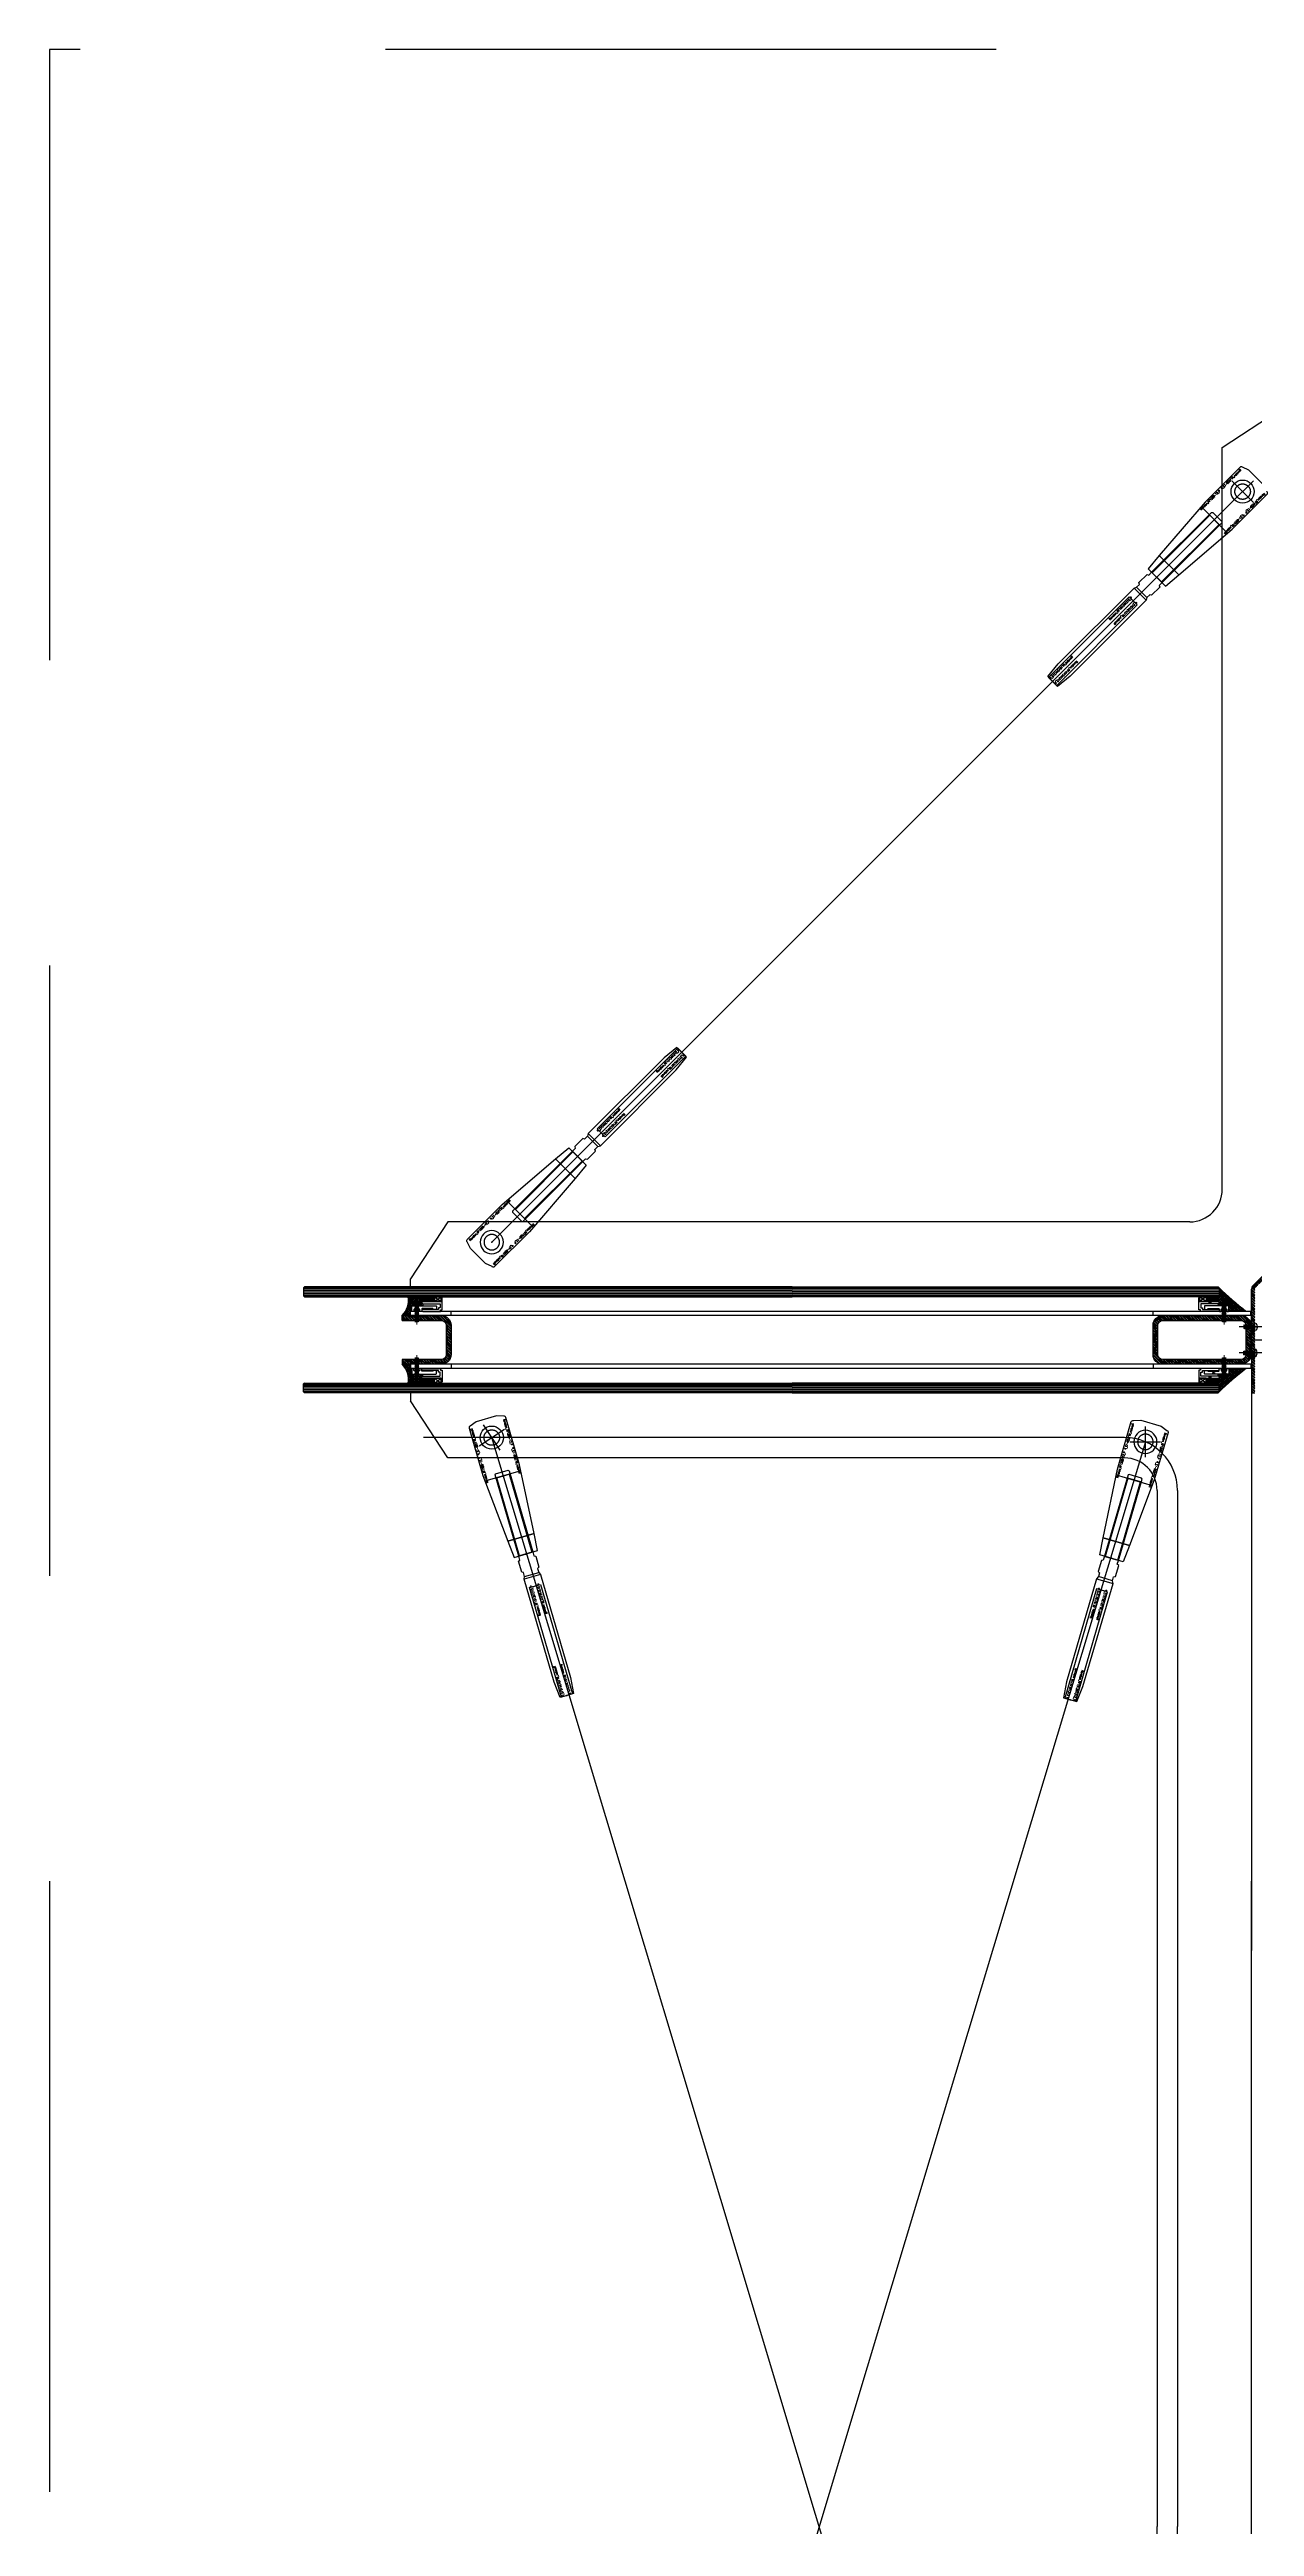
# Model space of a CAD drawing. Extents: x -163002 to 22103, y -98847 to 51643.
# Drawn here: x -132750 to -131270, y 33008 to 36050 of the extents above; entities that cross this region are included whole.
import ezdxf
from ezdxf.enums import TextEntityAlignment as Align

# ---------------------------------------------------------------- set-up
doc = ezdxf.new("R2010")
doc.units = 0
doc.header["$LTSCALE"] = 1000
doc.header["$MEASUREMENT"] = 0
doc.linetypes.add('S2108a$0$CENTER', pattern=[2, 1.25, -0.25, 0.25, -0.25])
doc.linetypes.add('S2108a$0$HIDDEN', pattern=[0.375, 0.25, -0.125])
doc.layers.get('0').update_dxf_attribs({"linetype": 'CONTINUOUS'})
for name, color, linetype, lineweight in [('S2108a$0$0.25bC', 6, 'CONTINUOUS', 18), ('S2108a$0$0.25bCEN', 1, 'S2108a$0$CENTER', 18), ('S2108a$0$0.25bH', 3, 'S2108a$0$HIDDEN', 18)]:
    doc.layers.add(name, color=color, linetype=linetype, lineweight=lineweight)
for name, color, linetype in [('S2108a$0$2', 7, 'CONTINUOUS'), ('S2108a$0$5', 7, 'CONTINUOUS'), ('S2108a$0$Aux (not print)', 11, 'CONTINUOUS'), ('S2108a$0$buila', 14, 'S2108a$0$HIDDEN'), ('S2108a$0$Die No(Not Print)', 11, 'CONTINUOUS'), ('S2108a$0$glass-p', 1, 'CONTINUOUS'), ('S2108a$0$SS Cable', 9, 'CONTINUOUS'), ('S2108a$0$Steel', 30, 'CONTINUOUS')]:
    doc.layers.add(name, color=color, linetype=linetype)
doc.styles.add('S2108a$0$ROMANS', font='romans', dxfattribs={"width": 0.9})
doc.styles.add('S2108a$0$ROMANT', font='romant')

# ---------------------------------------------------------------- blocks, each defined once
blk = doc.blocks.new('S2108a$0$Ronstan_RF1513M1212_P')
at = {"layer": 'S2108a$0$Aux (not print)', "linetype": 'S2108a$0$HIDDEN'}
blk.add_lwpolyline([(0, -9), (-104, -9), (-105, -8), (-105, 8), (-104, 9), (0, 9)], dxfattribs=at)
blk.add_lwpolyline([(180.9, -7), (40.9, -7), (40.9, 7), (180.9, 7)], close=True, dxfattribs=at)
at = {"layer": 'S2108a$0$Aux (not print)'}
for p in [(0, 0), (180.9, 0)]:
    blk.add_point(p, dxfattribs=at)
at = {"layer": 'S2108a$0$SS Cable', "linetype": 'ByBlock'}
blk.add_line((26.1, -9), (26.1, 9), dxfattribs=at)
blk.add_line((26.1, -9), (26.1, 9), dxfattribs=at)
at = {"layer": 'S2108a$0$SS Cable', "color": 0, "linetype": 'ByBlock'}
for points in [[(0, 9), (5, 9), (6, 11), (20.1, 11), (21.1, 9), (26.1, 9), (29.1, 10.5), (160.9, 10.5), (180.9, 8.5), (180.9, -8.5), (160.9, -10.5), (29.1, -10.5), (26.1, -9), (21.1, -9), (20.1, -11), (6, -11), (5, -9), (0, -9)], [(26.1, 9), (29.1, 10.5), (29.1, -10.5), (26.1, -9)]]:
    blk.add_lwpolyline(points, close=True, dxfattribs=at)
at = {"layer": 'S2108a$0$Die No(Not Print)', "extrusion": (0, 0, -1), "char_height": 2.5, "width": 32.638, "attachment_point": 1, "style": 'S2108a$0$ROMANS'}
for insert, text_direction in [((77.8, 5), (-1, 0, 0)), ((141.9, -5.8), (1, 0, 0))]:
    blk.add_mtext('Ronstan_RF1513M1212_P', dxfattribs=dict(at, insert=insert, text_direction=text_direction))
at = {"layer": 'S2108a$0$Die No(Not Print)', "insert": (141.9, 5), "char_height": 2.5, "width": 32.638, "attachment_point": 1, "style": 'S2108a$0$ROMANS'}
blk.add_mtext('Ronstan_RF1513M1212_P', dxfattribs=at)
at = {"layer": 'S2108a$0$Die No(Not Print)', "insert": (77.8, -5.8), "char_height": 2.5, "width": 32.638, "attachment_point": 1, "rotation": 180, "style": 'S2108a$0$ROMANS'}
blk.add_mtext('Ronstan_RF1513M1212_P', dxfattribs=at)
blk = doc.blocks.new('S2108a$0$Ronstan_RF1528-12_P')
at = {"layer": 'S2108a$0$Aux (not print)', "linetype": 'S2108a$0$HIDDEN'}
blk.add_circle((0, 0), 9.5, dxfattribs=at)
at = {"layer": 'S2108a$0$Aux (not print)'}
for p in [(0, 0), (149, 0)]:
    blk.add_point(p, dxfattribs=at)
at = {"layer": 'S2108a$0$SS Cable', "color": 8, "linetype": 'S2108a$0$HIDDEN'}
blk.add_line((49, 22.9), (49, -23), dxfattribs=at)
at = {"layer": 'S2108a$0$SS Cable', "color": 0, "linetype": 'ByBlock'}
blk.add_lwpolyline([(-19, 23.5, 0.414214), (-21, 21.5), (-24, 13), (-24, -13), (-21, -21.5, 0.414214), (-19, -23.5), (41.7, -23.5), (127.8, -16.9), (127.8, 16.9), (41.7, 23.5)], format="xyb", close=True, dxfattribs=at)
at = {"layer": 'S2108a$0$SS Cable', "color": 8, "linetype": 'S2108a$0$HIDDEN'}
blk.add_lwpolyline([(49, 8), (149, 8), (149, -8), (49, -8)], close=True, dxfattribs=at)
at = {"layer": 'S2108a$0$SS Cable', "color": 0, "linetype": 'ByBlock'}
blk.add_lwpolyline([(127.8, -16.9), (149, -15), (149, 15), (127.8, 16.9)], close=True, dxfattribs=at)
at = {"layer": 'S2108a$0$Steel', "color": 8}
blk.add_circle((0, 0), 14.2, dxfattribs=at)
at = {"layer": 'S2108a$0$Aux (not print)', "style": 'S2108a$0$ROMANS', "width": 0.7}
for text_generation_flag, p in [(6, (-17.5, 19.6)), (4, (52.2, 19.6))]:
    blk.add_text('Ronstan_RF1528-12_P', height=2.5, rotation=180, dxfattribs=dict(at, text_generation_flag=text_generation_flag)).set_placement(p)
for text_generation_flag, p in [(4, (-17.5, -19.6)), (6, (52.2, -19.6))]:
    blk.add_text('Ronstan_RF1528-12_P', height=2.5, dxfattribs=dict(at, text_generation_flag=text_generation_flag)).set_placement(p)
blk = doc.blocks.new('S2108a$0$4.5')
at = {"layer": 'S2108a$0$2'}
for p, q in [((-226401.2, -193307.2), (-226401.2, -193307.7)), ((-226393.2, -193307.2), (-226401.2, -193307.2)), ((-226399.3, -193295.2), (-226399.5, -193295.4)), ((-226399.5, -193295.4), (-226397.7, -193295.2)), ((-226398.9, -193295.9), (-226399.5, -193295.4)), ((-226399.5, -193296.4), (-226395, -193295.9)), ((-226398.9, -193295.9), (-226399.5, -193296.4)), ((-226398.9, -193296.9), (-226399.5, -193296.4)), ((-226399.5, -193297.4), (-226395, -193296.9)), ((-226398.9, -193296.9), (-226399.5, -193297.4)), ((-226398.9, -193297.9), (-226399.5, -193297.4)), ((-226399.5, -193298.4), (-226395, -193297.9)), ((-226398.9, -193297.9), (-226399.5, -193298.4)), ((-226398.9, -193298.9), (-226399.5, -193298.4)), ((-226399.5, -193299.4), (-226395, -193298.9)), ((-226398.9, -193298.9), (-226399.5, -193299.4)), ((-226398.9, -193299.9), (-226399.5, -193299.4)), ((-226399.5, -193300.4), (-226395, -193299.9)), ((-226398.9, -193299.9), (-226399.5, -193300.4)), ((-226398.9, -193300.9), (-226399.5, -193300.4)), ((-226399.5, -193301.4), (-226395, -193300.9)), ((-226398.9, -193300.9), (-226399.5, -193301.4)), ((-226398.9, -193301.9), (-226399.5, -193301.4)), ((-226399.5, -193302.4), (-226395, -193301.9)), ((-226398.9, -193301.9), (-226399.5, -193302.4)), ((-226398.9, -193302.9), (-226399.5, -193302.4)), ((-226399.5, -193303.4), (-226395, -193302.9)), ((-226398.9, -193302.9), (-226399.5, -193303.4)), ((-226398.9, -193303.9), (-226399.5, -193303.4)), ((-226399.5, -193304.4), (-226395, -193303.9)), ((-226398.9, -193303.9), (-226399.5, -193304.4)), ((-226398.9, -193304.9), (-226399.5, -193304.4)), ((-226399.5, -193305.4), (-226395, -193304.9)), ((-226398.9, -193304.9), (-226399.5, -193305.4)), ((-226398.9, -193305.9), (-226399.5, -193305.4)), ((-226399.5, -193306.4), (-226395, -193305.9)), ((-226398.9, -193305.9), (-226399.5, -193306.4)), ((-226398.9, -193306.9), (-226399.5, -193306.4)), ((-226399.3, -193295.2), (-226395.3, -193295.2)), ((-226398.9, -193306.9), (-226399.3, -193307.2)), ((-226398.9, -193295.9), (-226398.2, -193295.8)), ((-226398.9, -193296.9), (-226398.2, -193296.8)), ((-226398.9, -193297.9), (-226398.2, -193297.8)), ((-226398.9, -193298.9), (-226398.2, -193298.8)), ((-226398.9, -193299.9), (-226398.2, -193299.8)), ((-226398.9, -193300.9), (-226398.2, -193300.8)), ((-226398.9, -193301.9), (-226398.2, -193301.8)), ((-226398.9, -193302.9), (-226398.2, -193302.8)), ((-226398.9, -193303.9), (-226398.2, -193303.8)), ((-226398.9, -193304.9), (-226398.2, -193304.8)), ((-226398.9, -193305.9), (-226398.2, -193305.8)), ((-226398.9, -193306.9), (-226398.2, -193306.8)), ((-226397.8, -193309.2), (-226396.6, -193309.2)), ((-226397.8, -193309.2), (-226397.8, -193309.7)), ((-226397.7, -193307.2), (-226395, -193306.9)), ((-226396.6, -193309.2), (-226396.6, -193309.7)), ((-226396.2, -193295.6), (-226395.6, -193295.5)), ((-226396.2, -193296.6), (-226395.6, -193296.5)), ((-226396.2, -193297.6), (-226395.6, -193297.5)), ((-226396.2, -193298.6), (-226395.6, -193298.5)), ((-226396.2, -193299.6), (-226395.6, -193299.5)), ((-226396.2, -193300.6), (-226395.6, -193300.5)), ((-226396.2, -193301.6), (-226395.6, -193301.5)), ((-226396.2, -193302.6), (-226395.6, -193302.5)), ((-226396.2, -193303.6), (-226395.6, -193303.5)), ((-226396.2, -193304.6), (-226395.6, -193304.5)), ((-226396.2, -193305.6), (-226395.6, -193305.5)), ((-226396.2, -193306.6), (-226395.6, -193306.5)), ((-226395.6, -193295.5), (-226395.3, -193295.2)), ((-226395.6, -193295.5), (-226395, -193295.9)), ((-226395.6, -193296.5), (-226395, -193295.9)), ((-226395.6, -193296.5), (-226395, -193296.9)), ((-226395.6, -193297.5), (-226395, -193296.9)), ((-226395.6, -193297.5), (-226395, -193297.9)), ((-226395.6, -193298.5), (-226395, -193297.9)), ((-226395.6, -193298.5), (-226395, -193298.9)), ((-226395.6, -193299.5), (-226395, -193298.9)), ((-226395.6, -193299.5), (-226395, -193299.9)), ((-226395.6, -193300.5), (-226395, -193299.9)), ((-226395.6, -193300.5), (-226395, -193300.9)), ((-226395.6, -193301.5), (-226395, -193300.9)), ((-226395.6, -193301.5), (-226395, -193301.9)), ((-226395.6, -193302.5), (-226395, -193301.9)), ((-226395.6, -193302.5), (-226395, -193302.9)), ((-226395.6, -193303.5), (-226395, -193302.9)), ((-226395.6, -193303.5), (-226395, -193303.9)), ((-226395.6, -193304.5), (-226395, -193303.9)), ((-226395.6, -193304.5), (-226395, -193304.9)), ((-226395.6, -193305.5), (-226395, -193304.9)), ((-226395.6, -193305.5), (-226395, -193305.9)), ((-226395.6, -193306.5), (-226395, -193305.9)), ((-226395.6, -193306.5), (-226395, -193306.9)), ((-226395.3, -193307.2), (-226395, -193306.9)), ((-226393.2, -193307.2), (-226393.2, -193307.7))]:
    blk.add_line(p, q, dxfattribs=at)
for centre, radius, start, end in [((-226399.5, -193307.5), 1.76, 188.6412, 243.4927), ((-226397.2, -193302.6), 7.08, 244.5235, 265.1216), ((-226397.2, -193302.6), 7.08, 274.8444, 295.4426), ((-226395, -193307.5), 1.76, 296.4734, 351.3249)]:
    blk.add_arc(centre, radius, start, end, dxfattribs=at)
at = {"layer": 'S2108a$0$5', "color": 2}
blk.add_line((-226397.2, -193314.7), (-226397.2, -193290), dxfattribs=at)
blk = doc.blocks.new('S2108a$0$11')
at = {"layer": 'S2108a$0$0.25bC'}
for p, q in [((1110.2, 1189.2), (1100.2, 1189.2)), ((1102.7, 1209.7), (1103.5, 1210.2)), ((1107.7, 1210.2), (1102.7, 1209.7)), ((1103.5, 1209.2), (1102.7, 1209.7)), ((1103.5, 1209.2), (1102.7, 1209.7)), ((1107.7, 1209.2), (1102.7, 1208.7)), ((1102.7, 1208.7), (1103.5, 1209.2)), ((1103.5, 1208.2), (1102.7, 1208.7)), ((1107.7, 1208.2), (1102.7, 1207.7)), ((1102.7, 1207.7), (1103.5, 1208.2)), ((1103.5, 1207.2), (1102.7, 1207.7)), ((1103.5, 1207.2), (1102.7, 1207.7)), ((1107.7, 1207.2), (1102.7, 1206.7)), ((1102.7, 1206.7), (1103.5, 1207.2)), ((1102.7, 1206.7), (1103.5, 1207.2)), ((1103.5, 1206.2), (1102.7, 1206.7)), ((1103.5, 1206.2), (1102.7, 1206.7)), ((1102.7, 1205.7), (1103.5, 1206.2)), ((1107.7, 1206.2), (1102.7, 1205.7)), ((1103.5, 1205.2), (1102.7, 1205.7)), ((1103.5, 1205.2), (1102.7, 1205.7)), ((1107.7, 1205.2), (1102.7, 1204.7)), ((1102.7, 1204.7), (1103.5, 1205.2)), ((1103.5, 1204.2), (1102.7, 1204.7)), ((1107.7, 1204.2), (1102.7, 1203.7)), ((1102.7, 1203.7), (1103.5, 1204.2)), ((1103.5, 1203.2), (1102.7, 1203.7)), ((1103.5, 1203.2), (1102.7, 1203.7)), ((1107.7, 1203.2), (1102.7, 1202.7)), ((1102.7, 1202.7), (1103.5, 1203.2)), ((1102.7, 1202.7), (1103.5, 1203.2)), ((1103.5, 1202.2), (1102.7, 1202.7)), ((1107.7, 1202.2), (1102.7, 1201.7)), ((1102.7, 1201.7), (1103.5, 1202.2)), ((1103.5, 1201.2), (1102.7, 1201.7)), ((1107.7, 1201.2), (1102.7, 1200.7)), ((1102.7, 1200.7), (1103.5, 1201.2)), ((1103.5, 1200.2), (1102.7, 1200.7)), ((1102.7, 1199.7), (1107.7, 1200.2)), ((1102.7, 1199.7), (1103.5, 1200.2)), ((1103.5, 1199.2), (1102.7, 1199.7)), ((1102.7, 1198.7), (1107.7, 1199.2)), ((1102.7, 1198.7), (1103.5, 1199.2)), ((1103.5, 1198.2), (1102.7, 1198.7)), ((1103.5, 1198.2), (1102.7, 1198.7)), ((1107.7, 1198.2), (1102.7, 1197.7)), ((1102.7, 1197.7), (1103.5, 1198.2)), ((1102.7, 1197.7), (1103.5, 1198.2)), ((1103.5, 1197.2), (1102.7, 1197.7)), ((1107.7, 1197.2), (1102.7, 1196.7)), ((1102.7, 1196.7), (1103.5, 1197.2)), ((1103.5, 1196.2), (1102.7, 1196.7)), ((1107.7, 1196.2), (1102.7, 1195.7)), ((1102.7, 1195.7), (1103.5, 1196.2)), ((1103.5, 1195.2), (1102.7, 1195.7)), ((1102.7, 1194.7), (1107.7, 1195.2)), ((1102.7, 1194.7), (1103.5, 1195.2)), ((1103.5, 1194.2), (1102.7, 1194.7)), ((1102.7, 1193.7), (1107.7, 1194.2)), ((1102.7, 1193.7), (1103.5, 1194.2)), ((1103.5, 1193.2), (1102.7, 1193.7)), ((1102.7, 1192.7), (1107.7, 1193.2)), ((1102.7, 1192.7), (1103.5, 1193.2)), ((1103.5, 1192.2), (1102.7, 1192.7)), ((1107.7, 1192.2), (1102.7, 1191.7)), ((1102.7, 1191.7), (1103.5, 1192.2)), ((1103.5, 1191.2), (1102.7, 1191.7)), ((1102.7, 1190.7), (1107.7, 1191.2)), ((1102.7, 1190.7), (1103.5, 1191.2)), ((1102.7, 1190.2), (1102.7, 1190.7)), ((1103.5, 1210.2), (1107.7, 1210.2)), ((1107.7, 1210.2), (1106.8, 1209.7)), ((1106.8, 1209.7), (1107.7, 1209.2)), ((1107.7, 1209.2), (1106.8, 1208.7)), ((1106.8, 1208.7), (1107.7, 1208.2)), ((1107.7, 1208.2), (1106.8, 1207.7)), ((1106.8, 1207.7), (1107.7, 1207.2)), ((1107.7, 1207.2), (1106.8, 1206.7)), ((1106.8, 1206.7), (1107.7, 1206.2)), ((1107.7, 1206.2), (1106.8, 1205.7)), ((1106.8, 1205.7), (1107.7, 1205.2)), ((1107.7, 1205.2), (1106.8, 1204.7)), ((1106.8, 1204.7), (1107.7, 1204.2)), ((1107.7, 1204.2), (1106.8, 1203.7)), ((1106.8, 1203.7), (1107.7, 1203.2)), ((1106.8, 1203.7), (1107.7, 1203.2)), ((1107.7, 1203.2), (1106.8, 1202.7)), ((1106.8, 1202.7), (1107.7, 1202.2)), ((1107.7, 1202.2), (1106.8, 1201.7)), ((1106.8, 1201.7), (1107.7, 1201.2)), ((1107.7, 1201.2), (1106.8, 1200.7)), ((1106.8, 1200.7), (1107.7, 1200.2)), ((1107.7, 1200.2), (1106.8, 1199.7)), ((1106.8, 1199.7), (1107.7, 1199.2)), ((1107.7, 1199.2), (1106.8, 1198.7)), ((1106.8, 1198.7), (1107.7, 1198.2)), ((1106.8, 1198.7), (1107.7, 1198.2)), ((1107.7, 1198.2), (1106.8, 1197.7)), ((1106.8, 1197.7), (1107.7, 1197.2)), ((1107.7, 1197.2), (1106.8, 1196.7)), ((1106.8, 1196.7), (1107.7, 1196.2)), ((1107.7, 1196.2), (1106.8, 1195.7)), ((1106.8, 1195.7), (1107.7, 1195.2)), ((1107.7, 1195.2), (1106.8, 1194.7)), ((1106.8, 1194.7), (1107.7, 1194.2)), ((1107.7, 1194.2), (1106.8, 1193.7)), ((1106.8, 1193.7), (1107.7, 1193.2)), ((1107.7, 1193.2), (1106.8, 1192.7)), ((1106.8, 1192.7), (1107.7, 1192.2)), ((1107.7, 1192.2), (1106.8, 1191.7)), ((1106.8, 1191.7), (1107.7, 1191.2)), ((1107.7, 1191.2), (1107.7, 1190.2))]:
    blk.add_line(p, q, dxfattribs=at)
blk.add_lwpolyline([(1100.2, 1189.2), (1100.2, 1190.2), (1110.2, 1190.2), (1110.2, 1189.2, -0.167288), (1105.7, 1187.3), (1105.7, 1187.8), (1104.7, 1187.8), (1104.7, 1187.3, -0.167288)], format="xyb", close=True, dxfattribs=at)
for start, end in [(241.3263, 264.2608), (275.7392, 298.6737)]:
    blk.add_arc((1105.2, 1192.2), 5, start, end, dxfattribs=at)
at = {"layer": 'S2108a$0$0.25bCEN', "ltscale": 0.05}
for p, q in [((1106.8, 1209.7), (1103.5, 1209.2)), ((1106.8, 1208.7), (1103.5, 1208.2)), ((1106.8, 1207.7), (1103.5, 1207.2)), ((1106.8, 1207.7), (1103.5, 1207.2)), ((1106.8, 1206.7), (1103.5, 1206.2)), ((1106.8, 1206.7), (1103.5, 1206.2)), ((1106.8, 1205.7), (1103.5, 1205.2)), ((1106.8, 1204.7), (1103.5, 1204.2)), ((1106.8, 1203.7), (1103.5, 1203.2)), ((1106.8, 1203.7), (1103.5, 1203.2)), ((1106.8, 1202.7), (1103.5, 1202.2)), ((1106.8, 1201.7), (1103.5, 1201.2)), ((1103.5, 1200.2), (1106.8, 1200.7)), ((1106.8, 1199.7), (1103.5, 1199.2)), ((1106.8, 1198.7), (1103.5, 1198.2)), ((1106.8, 1198.7), (1103.5, 1198.2)), ((1106.8, 1197.7), (1103.5, 1197.2)), ((1106.8, 1196.7), (1103.5, 1196.2)), ((1103.5, 1195.2), (1106.8, 1195.7)), ((1106.8, 1194.7), (1103.5, 1194.2)), ((1106.8, 1193.7), (1103.5, 1193.2)), ((1103.5, 1192.2), (1106.8, 1192.7)), ((1103.5, 1191.2), (1106.8, 1191.7))]:
    blk.add_line(p, q, dxfattribs=at)
at = {"layer": 'S2108a$0$0.25bCEN', "ltscale": 0.2}
blk.add_line((1105.2, 1183.6), (1105.2, 1213.4), dxfattribs=at)
at = {"layer": 'S2108a$0$0.25bH', "ltscale": 0.1}
for p, q in [((1104.7, 1189.9), (1102.6, 1187.7)), ((1105.7, 1189.9), (1104.7, 1189.9)), ((1104.7, 1187.8), (1104.7, 1189.9)), ((1105.7, 1187.8), (1105.7, 1189.9)), ((1107.7, 1187.7), (1105.7, 1189.9))]:
    blk.add_line(p, q, dxfattribs=at)
blk.add_lwpolyline([(1104.7, 1189.9), (1105.2, 1190.2), (1105.7, 1189.9)], dxfattribs=at)
blk = doc.blocks.new('S2108a')
at = {"layer": 'S2108a$0$glass-p'}
h = blk.add_hatch(dxfattribs=at)
h.set_pattern_fill('ANSI32', color=256, scale=0.25, angle=90, style=0)
h.set_pattern_definition([(135, (-46969.732, 69792.0508), (-1.68379802, -1.68379802), []), (135, (-46969.732, 69793.1734), (-1.68379802, -1.68379802), [])])
h.paths.add_polyline_path([(-131273.9, 34527.62), (-131273.9, 34465.106), (-131273.9, 34400.106), (-131269.9, 34400.106), (-131269.9, 34465.106), (-131269.9, 34528.449), (-131228.243, 34570.106), (-131164.9, 34570.106), (-131099.9, 34570.106), (-131099.9, 34574.106), (-131164.9, 34574.106), (-131227.415, 34574.106, 0.19891237), (-131231.657, 34572.348), (-131272.143, 34531.863, 0.19891237)])
h = blk.add_hatch(dxfattribs=at)
h.set_pattern_fill('ANSI37', color=256, scale=0.5, angle=90, style=0)
h.set_pattern_definition([(225, (-165249.8741, 113315.9012), (1.122532015, -1.122532015), []), (315, (-165249.8741, 113315.9012), (1.122532015, 1.122532015), [])])
h.paths.add_polyline_path([(-132299.433, 34510.086), (-132299.433, 34509.586), (-132298.433, 34509.586), (-132298.433, 34510.086, -0.16728771), (-132293.933, 34508.193), (-132293.933, 34507.102), (-132291.683, 34507.102), (-132291.683, 34509.602, -0.75813219), (-132292.333, 34511.92, 0.07803448), (-132291.833, 34518.102), (-132309.544, 34518.102, -0.18320269), (-132312.905, 34500.102), (-132304.433, 34500.102, -0.41421356), (-132304.933, 34500.602), (-132304.933, 34506.602, -0.41421356), (-132304.433, 34507.102), (-132303.933, 34507.102), (-132303.933, 34508.193, -0.16728771)])
h.paths.add_polyline_path([(-132312.905, 34500.102, -0.06203182), (-132316.874, 34495.102), (-132306.874, 34495.102), (-132306.874, 34500.102)])
h = blk.add_hatch(dxfattribs=at)
h.set_pattern_fill('NET', color=256, scale=0.5, angle=90, style=0)
h.set_pattern_definition([(180, (-143417.8741, 35463.1328), (-9e-11, -1.5875), []), (270, (-143417.8741, 35463.1328), (1.5875, -9e-11), [])])
h.paths.add_polyline_path([(-132277.033, 34512.102), (-132277.033, 34518.102), (-132291.833, 34518.102, -0.08276253), (-132292.333, 34512.102)])
h = blk.add_hatch(dxfattribs=at)
h.set_pattern_fill('NET', color=256, scale=0.5, angle=90, style=0)
h.set_pattern_definition([(360, (-120188.8593, 35463.1328), (-9e-11, -1.5875), []), (270, (-120188.8593, 35463.1328), (-1.5875, 9e-11), [])])
h.paths.add_polyline_path([(-131329.7, 34512.102), (-131329.7, 34518.102), (-131314.9, 34518.102, 0.08276253), (-131314.4, 34512.102)])
h = blk.add_hatch(dxfattribs=at)
h.set_pattern_fill('ANSI37', color=256, scale=0.5, angle=90, style=0)
h.set_pattern_definition([(225, (-156865.0582, 113315.9012), (1.122532015, -1.122532015), []), (315, (-156865.0582, 113315.9012), (1.122532015, 1.122532015), [])])
h.paths.add_polyline_path([(-131302.8, 34508.193), (-131302.8, 34507.102), (-131302.3, 34507.102, -0.41421356), (-131301.8, 34506.602), (-131301.8, 34500.602, -0.41421356), (-131302.3, 34500.102), (-131280.509, 34500.102, -0.02680141), (-131313.9, 34529.102), (-131313.9, 34519.102), (-131314.9, 34518.102, 0.08587611), (-131314.343, 34511.883, -0.73696584), (-131315.05, 34509.602), (-131315.05, 34507.102), (-131312.8, 34507.102), (-131312.8, 34508.193, -0.16728771), (-131308.3, 34510.086), (-131308.3, 34509.586), (-131307.3, 34509.586), (-131307.3, 34510.086, -0.16728771)])
h = blk.add_hatch(dxfattribs=at)
h.set_pattern_fill('ANSI32', color=256, scale=0.25, angle=90, style=0)
h.set_pattern_definition([(135, (-165339.0505, -46011.1128), (1.68379802, 1.68379802), []), (135, (-165340.173, -46011.1128), (1.68379802, 1.68379802), [])])
edge = h.paths.add_edge_path()
edge.add_line((-132316.874, 34435.106), (-132316.874, 34495.106))
edge.add_line((-132316.874, 34495.106), (-132268.874, 34495.106))
edge.add_arc((-132268.874, 34483.106), 12, 360, 450, ccw=False)
edge.add_line((-132256.874, 34483.106), (-132256.874, 34447.106))
edge.add_arc((-132268.874, 34447.106), 12, 270, 360, ccw=False)
edge.add_line((-132268.874, 34435.106), (-132316.874, 34435.106))
edge = h.paths.add_edge_path()
edge.add_line((-132316.874, 34441.106), (-132316.874, 34489.106))
edge.add_line((-132316.874, 34489.106), (-132268.874, 34489.106))
edge.add_arc((-132268.874, 34483.106), 6, 360, 450, ccw=False)
edge.add_line((-132262.874, 34483.106), (-132262.874, 34447.106))
edge.add_arc((-132268.874, 34447.106), 6, 270, 360, ccw=False)
edge.add_line((-132268.874, 34441.106), (-132316.874, 34441.106))
h = blk.add_hatch(dxfattribs=at)
h.set_pattern_fill('ANSI32', color=256, scale=0.25, angle=90, style=0)
h.set_pattern_definition([(135, (-164357.0765, -46011.1128), (1.68379802, 1.68379802), []), (135, (-164358.199, -46011.1128), (1.68379802, 1.68379802), [])])
h.paths.add_polyline_path([(-131394.9, 34483.106, -0.41421356), (-131382.9, 34495.106), (-131286.9, 34495.106, -0.41421356), (-131274.9, 34483.106), (-131274.9, 34447.106, -0.41421356), (-131286.9, 34435.106), (-131382.9, 34435.106, -0.41421356), (-131394.9, 34447.106)])
h.paths.add_polyline_path([(-131280.9, 34483.106, 0.41421356), (-131286.9, 34489.106), (-131382.9, 34489.106, 0.41421356), (-131388.9, 34483.106), (-131388.9, 34447.106, 0.41421356), (-131382.9, 34441.106), (-131286.9, 34441.106, 0.41421356), (-131280.9, 34447.106)], flags=16)
h = blk.add_hatch(dxfattribs=at)
h.set_pattern_fill('ANSI31', color=256, scale=0.25, angle=90, style=0)
h.set_pattern_definition([(135, (-164678.6526, -45907.10834), (0.5612660076, 0.5612660075), [])])
h.paths.add_polyline_path([(-131274.9, 34465.106), (-131273.9, 34465.106), (-131273.9, 34447.106), (-131274.9, 34447.106)])
h.paths.add_polyline_path([(-131274.9, 34483.106), (-131273.9, 34483.106), (-131273.9, 34465.106), (-131274.9, 34465.106)])
h = blk.add_hatch(dxfattribs=at)
h.set_pattern_fill('ANSI37', color=256, scale=0.5, angle=90, style=0)
h.set_pattern_definition([(135, (-165249.8741, -44385.6897), (1.122532015, 1.122532015), []), (45, (-165249.8741, -44385.6897), (1.122532015, -1.122532015), [])])
h.paths.add_polyline_path([(-132299.433, 34420.126), (-132299.433, 34420.626), (-132298.433, 34420.626), (-132298.433, 34420.126, 0.16728771), (-132293.933, 34422.019), (-132293.933, 34423.109), (-132291.683, 34423.109), (-132291.683, 34420.609, 0.75813219), (-132292.333, 34418.291, -0.07803448), (-132291.833, 34412.109), (-132309.544, 34412.109, 0.18320269), (-132312.905, 34430.109), (-132304.433, 34430.109, 0.41421356), (-132304.933, 34429.609), (-132304.933, 34423.609, 0.41421356), (-132304.433, 34423.109), (-132303.933, 34423.109), (-132303.933, 34422.019, 0.16728771)])
h.paths.add_polyline_path([(-132312.905, 34430.109, 0.06203182), (-132316.874, 34435.109), (-132306.874, 34435.109), (-132306.874, 34430.109)])
h = blk.add_hatch(dxfattribs=at)
h.set_pattern_fill('NET', color=256, scale=0.5, angle=90, style=0)
h.set_pattern_definition([(180, (-143417.8741, 33467.0787), (9e-11, 1.5875), []), (90, (-143417.8741, 33467.0787), (1.5875, -9e-11), [])])
h.paths.add_polyline_path([(-132277.033, 34418.109), (-132277.033, 34412.109), (-132291.833, 34412.109, 0.08276253), (-132292.333, 34418.109)])
h = blk.add_hatch(dxfattribs=at)
h.set_pattern_fill('NET', color=256, scale=0.5, angle=90, style=0)
h.set_pattern_definition([(360, (-120188.8593, 33467.0787), (9e-11, 1.5875), []), (90, (-120188.8593, 33467.0787), (-1.5875, 9e-11), [])])
h.paths.add_polyline_path([(-131329.7, 34418.109), (-131329.7, 34412.109), (-131314.9, 34412.109, -0.08276253), (-131314.4, 34418.109)])
h = blk.add_hatch(dxfattribs=at)
h.set_pattern_fill('ANSI37', color=256, scale=0.5, angle=90, style=0)
h.set_pattern_definition([(135, (-156865.0582, -44385.6897), (1.122532015, 1.122532015), []), (45, (-156865.0582, -44385.6897), (1.122532015, -1.122532015), [])])
h.paths.add_polyline_path([(-131302.8, 34422.019), (-131302.8, 34423.109), (-131302.3, 34423.109, 0.41421356), (-131301.8, 34423.609), (-131301.8, 34429.609, 0.41421356), (-131302.3, 34430.109), (-131280.509, 34430.109, 0.02680141), (-131313.9, 34401.109), (-131313.9, 34411.109), (-131314.9, 34412.109, -0.08587611), (-131314.343, 34418.328, 0.73696584), (-131315.05, 34420.609), (-131315.05, 34423.109), (-131312.8, 34423.109), (-131312.8, 34422.019, 0.16728771), (-131308.3, 34420.126), (-131308.3, 34420.626), (-131307.3, 34420.626), (-131307.3, 34420.126, 0.16728771)])
at = {"layer": 'S2108a$0$buila', "ltscale": 3}
for p, q in [((-105712.4, 36050.092), (-132749.9, 36050.1)), ((-132749.9, 36050.1), (-132749.9, 16100.1))]:
    blk.add_line(p, q, dxfattribs=at)
at = {"layer": 'S2108a$0$glass-p'}
for p, q in [((-131309.907, 35561.126), (-131239.907, 35607.08)), ((-131309.907, 34650.112), (-131309.907, 35561.126)), ((-131284.907, 35507.08), (-132206.874, 34585.112)), ((-131298.204, 35493.926), (-131271.609, 35520.233)), ((-131298.06, 35520.377), (-131271.753, 35493.782)), ((-132260.92, 34610.112), (-132306.874, 34540.112)), ((-131349.907, 34610.112), (-132260.92, 34610.112)), ((-131272.143, 34531.863), (-131231.657, 34572.348)), ((-132306.874, 34530.112), (-132306.874, 34540.112)), ((-132306.874, 34530.102), (-132306.874, 34540.102)), ((-132436.9, 34530.102), (-132437.9, 34529.102)), ((-132437.9, 34529.102), (-132437.9, 34519.102)), ((-132437.9, 34529.102), (-131837.9, 34529.102)), ((-132437.9, 34528.102), (-131837.9, 34528.102)), ((-132437.9, 34526.102), (-131837.9, 34526.102)), ((-132437.9, 34524.102), (-131837.9, 34524.102)), ((-132437.9, 34522.102), (-131837.9, 34522.102)), ((-132437.9, 34520.102), (-131837.9, 34520.102)), ((-131837.9, 34519.102), (-132437.9, 34519.102)), ((-132436.9, 34518.102), (-132437.9, 34519.102)), ((-131837.9, 34530.102), (-132436.9, 34530.102)), ((-132436.9, 34518.102), (-131837.9, 34518.102)), ((-132306.874, 34500.102), (-132306.874, 34518.102)), ((-132291.683, 34509.602), (-132291.683, 34507.102)), ((-132277.033, 34518.102), (-132269.033, 34512.102)), ((-132277.033, 34512.102), (-132269.033, 34518.102)), ((-131837.9, 34530.102), (-131314.9, 34530.102)), ((-131313.9, 34529.102), (-131837.9, 34529.102)), ((-131313.9, 34528.102), (-131837.9, 34528.102)), ((-131313.9, 34526.102), (-131837.9, 34526.102)), ((-131313.9, 34524.102), (-131837.9, 34524.102)), ((-131313.9, 34522.102), (-131837.9, 34522.102)), ((-131313.9, 34520.102), (-131837.9, 34520.102)), ((-131837.9, 34519.102), (-131313.9, 34519.102)), ((-131314.9, 34518.102), (-131837.9, 34518.102)), ((-131329.7, 34518.102), (-131337.7, 34512.102)), ((-131329.7, 34512.102), (-131337.7, 34518.102)), ((-131315.05, 34509.602), (-131315.05, 34507.102)), ((-131313.9, 34515.772), (-131314.94, 34515.721)), ((-131314.9, 34530.102), (-131313.9, 34529.102)), ((-131314.9, 34518.102), (-131313.9, 34519.102)), ((-131313.9, 34529.102), (-131313.9, 34519.102)), ((-131273.9, 34465.106), (-131273.9, 34527.62)), ((-132316.874, 34489.112), (-132316.874, 34495.112)), ((-132316.874, 34495.106), (-132316.874, 34489.106)), ((-131837.9, 34500.102), (-132306.874, 34500.102)), ((-132306.874, 34495.102), (-132306.874, 34500.102)), ((-131837.9, 34495.102), (-132306.874, 34495.102)), ((-132256.874, 34495.102), (-132256.874, 34500.102)), ((-131274.9, 34500.102), (-131837.9, 34500.102)), ((-131274.9, 34495.102), (-131837.9, 34495.102)), ((-131394.9, 34495.102), (-131394.9, 34500.102)), ((-131274.9, 34495.106), (-131274.9, 34500.106)), ((-131274.9, 34495.106), (-131274.9, 34500.106)), ((-131274.9, 34495.106), (-131274.9, 34500.106)), ((-131273.9, 34483.106), (-131274.9, 34483.106)), ((-131270.9, 34479.606), (-131270.9, 34478.606)), ((-132316.874, 34441.106), (-132316.874, 34435.106)), ((-131273.9, 34447.106), (-131274.9, 34447.106)), ((-131273.9, 34464.606), (-131273.9, 34465.606)), ((-131273.9, 34465.106), (-131273.9, 34400.106)), ((-131271.9, 34465.106), (-131216.576, 34465.106)), ((-132436.9, 34412.109), (-132437.9, 34411.109)), ((-132437.9, 34401.109), (-132437.9, 34411.109)), ((-131837.9, 34411.109), (-132437.9, 34411.109)), ((-132436.9, 34412.109), (-131837.9, 34412.109)), ((-131837.9, 34435.109), (-132306.874, 34435.109)), ((-132306.874, 34435.109), (-132306.874, 34430.109)), ((-131837.9, 34430.109), (-132306.874, 34430.109)), ((-132306.874, 34430.109), (-132306.874, 34412.109)), ((-132291.683, 34420.609), (-132291.683, 34423.109)), ((-132277.033, 34412.109), (-132269.033, 34418.109)), ((-132277.033, 34418.109), (-132269.033, 34412.109)), ((-132256.874, 34435.109), (-132256.874, 34430.109)), ((-131274.9, 34435.109), (-131837.9, 34435.109)), ((-131274.9, 34430.109), (-131837.9, 34430.109)), ((-131314.9, 34412.109), (-131837.9, 34412.109)), ((-131837.9, 34411.109), (-131313.9, 34411.109)), ((-131394.9, 34435.109), (-131394.9, 34430.109)), ((-131329.7, 34412.109), (-131337.7, 34418.109)), ((-131329.7, 34418.109), (-131337.7, 34412.109)), ((-131315.05, 34420.609), (-131315.05, 34423.109)), ((-131313.9, 34414.44), (-131314.94, 34414.49)), ((-131314.9, 34412.109), (-131313.9, 34411.109)), ((-131313.9, 34401.109), (-131313.9, 34411.109)), ((-131274.9, 34435.106), (-131274.9, 34430.106)), ((-132437.9, 34410.109), (-131837.9, 34410.109)), ((-132437.9, 34408.109), (-131837.9, 34408.109)), ((-132437.9, 34406.109), (-131837.9, 34406.109)), ((-132437.9, 34404.109), (-131837.9, 34404.109)), ((-132437.9, 34402.109), (-131837.9, 34402.109)), ((-132436.9, 34400.109), (-132437.9, 34401.109)), ((-132437.9, 34401.109), (-131837.9, 34401.109)), ((-131837.9, 34400.109), (-132436.9, 34400.109)), ((-132306.874, 34400.109), (-132306.874, 34390.109)), ((-132260.92, 34320.109), (-132306.874, 34390.109)), ((-131313.9, 34410.109), (-131837.9, 34410.109)), ((-131313.9, 34408.109), (-131837.9, 34408.109)), ((-131313.9, 34406.109), (-131837.9, 34406.109)), ((-131313.9, 34404.109), (-131837.9, 34404.109)), ((-131313.9, 34402.109), (-131837.9, 34402.109)), ((-131313.9, 34401.109), (-131837.9, 34401.109)), ((-131837.9, 34400.109), (-131314.9, 34400.109)), ((-131314.9, 34400.109), (-131313.9, 34401.109)), ((-131273.9, 34400.106), (-131269.9, 34400.106)), ((-131273.9, 34400.106), (-131273.9, 33715.109)), ((-132222.51, 34334.844), (-132191.238, 34355.374)), ((-132196.609, 34329.473), (-132217.139, 34360.745)), ((-131404.332, 34321.165), (-131404.332, 34358.573)), ((-131837.9, 34345.109), (-132290.774, 34345.109)), ((-131837.9, 34345.109), (-132290.774, 34345.109)), ((-131837.9, 34320.109), (-132260.92, 34320.109)), ((-131404.332, 31675.342), (-132206.874, 34345.109)), ((-131404.332, 34339.869), (-132206.874, 31670.102)), ((-131429.9, 34345.109), (-131837.9, 34345.109)), ((-131429.9, 34320.109), (-131837.9, 34320.109)), ((-131423.036, 34339.869), (-131385.628, 34339.869)), ((-131389.9, 34280.109), (-131389.9, 33007.606)), ((-131364.9, 34280.109), (-131364.9, 33007.606)), ((-131273.9, 33007.606), (-131273.9, 33800.102)), ((-131389.9, 31735.102), (-131389.9, 33007.606)), ((-131364.9, 31735.102), (-131364.9, 33007.606)), ((-131273.9, 31615.102), (-131273.9, 33007.606))]:
    blk.add_line(p, q, dxfattribs=at)
for points in [[(-132278.933, 34503.102), (-132278.933, 34503.102), (-132278.933, 34503.102, 0.41421356), (-132279.433, 34503.602), (-132292.433, 34503.602, 0.41421356), (-132292.933, 34503.102), (-132292.933, 34500.602, -0.41421356), (-132293.433, 34500.102), (-132294.933, 34500.102, -0.41421356), (-132295.433, 34500.602), (-132295.433, 34502.602, 0.41421356), (-132295.933, 34503.102), (-132298.933, 34503.102), (-132301.933, 34503.102, 0.41421356), (-132302.433, 34502.602), (-132302.433, 34500.602, -0.41421356), (-132302.933, 34500.102), (-132304.433, 34500.102, -0.41421356), (-132304.933, 34500.602), (-132304.933, 34506.602, -0.41421356), (-132304.433, 34507.102), (-132299.316, 34507.102), (-132298.933, 34506.72), (-132298.551, 34507.102), (-132275.433, 34507.102, -0.41421356), (-132274.933, 34506.602), (-132274.933, 34503.102, -0.41421356), (-132275.433, 34502.602), (-132278.433, 34502.602, -0.41421356), (-132278.933, 34503.102)], [(-131327.8, 34503.102), (-131327.8, 34503.102), (-131327.8, 34503.102, -0.41421356), (-131327.3, 34503.602), (-131314.3, 34503.602, -0.41421356), (-131313.8, 34503.102), (-131313.8, 34500.602, 0.41421356), (-131313.3, 34500.102), (-131311.8, 34500.102, 0.41421356), (-131311.3, 34500.602), (-131311.3, 34502.602, -0.41421356), (-131310.8, 34503.102), (-131307.8, 34503.102), (-131304.8, 34503.102, -0.41421356), (-131304.3, 34502.602), (-131304.3, 34500.602, 0.41421356), (-131303.8, 34500.102), (-131302.3, 34500.102, 0.41421356), (-131301.8, 34500.602), (-131301.8, 34506.602, 0.41421356), (-131302.3, 34507.102), (-131307.417, 34507.102), (-131307.8, 34506.72), (-131308.183, 34507.102), (-131331.3, 34507.102, 0.41421356), (-131331.8, 34506.602), (-131331.8, 34503.102, 0.41421356), (-131331.3, 34502.602), (-131328.3, 34502.602, 0.41421356), (-131327.8, 34503.102)], [(-132316.874, 34495.106), (-132268.874, 34495.106, -0.41421356), (-132256.874, 34483.106), (-132256.874, 34447.106, -0.41421356), (-132268.874, 34435.106), (-132316.874, 34435.106)], [(-132316.874, 34489.106), (-132268.874, 34489.106, -0.41421356), (-132262.874, 34483.106), (-132262.874, 34447.106, -0.41421356), (-132268.874, 34441.106), (-132316.874, 34441.106)], [(-132278.933, 34427.109), (-132278.933, 34427.109), (-132278.933, 34427.109, -0.41421356), (-132279.433, 34426.609), (-132292.433, 34426.609, -0.41421356), (-132292.933, 34427.109), (-132292.933, 34429.609, 0.41421356), (-132293.433, 34430.109), (-132294.933, 34430.109, 0.41421356), (-132295.433, 34429.609), (-132295.433, 34427.609, -0.41421356), (-132295.933, 34427.109), (-132298.933, 34427.109), (-132301.933, 34427.109, -0.41421356), (-132302.433, 34427.609), (-132302.433, 34429.609, 0.41421356), (-132302.933, 34430.109), (-132304.433, 34430.109, 0.41421356), (-132304.933, 34429.609), (-132304.933, 34423.609, 0.41421356), (-132304.433, 34423.109), (-132299.316, 34423.109), (-132298.933, 34423.492), (-132298.551, 34423.109), (-132275.433, 34423.109, 0.41421356), (-132274.933, 34423.609), (-132274.933, 34427.109, 0.41421356), (-132275.433, 34427.609), (-132278.433, 34427.609, 0.41421356), (-132278.933, 34427.109)], [(-131327.8, 34427.109), (-131327.8, 34427.109), (-131327.8, 34427.109, 0.41421356), (-131327.3, 34426.609), (-131314.3, 34426.609, 0.41421356), (-131313.8, 34427.109), (-131313.8, 34429.609, -0.41421356), (-131313.3, 34430.109), (-131311.8, 34430.109, -0.41421356), (-131311.3, 34429.609), (-131311.3, 34427.609, 0.41421356), (-131310.8, 34427.109), (-131307.8, 34427.109), (-131304.8, 34427.109, 0.41421356), (-131304.3, 34427.609), (-131304.3, 34429.609, -0.41421356), (-131303.8, 34430.109), (-131302.3, 34430.109, -0.41421356), (-131301.8, 34429.609), (-131301.8, 34423.609, -0.41421356), (-131302.3, 34423.109), (-131307.417, 34423.109), (-131307.8, 34423.492), (-131308.183, 34423.109), (-131331.3, 34423.109, -0.41421356), (-131331.8, 34423.609), (-131331.8, 34427.109, -0.41421356), (-131331.3, 34427.609), (-131328.3, 34427.609, -0.41421356), (-131327.8, 34427.109)]]:
    blk.add_lwpolyline(points, format="xyb", dxfattribs=at)
for points in [[(-132291.683, 34502.602, 1), (-132291.683, 34500.102), (-132270.133, 34500.102, 0.41421356), (-132269.933, 34500.302), (-132269.933, 34501.902, -0.41421356), (-132269.733, 34502.102), (-132268.133, 34502.102, 0.41421356), (-132267.933, 34502.302), (-132267.933, 34516.602, 1), (-132268.933, 34516.602), (-132268.933, 34512.302, -0.41421356), (-132269.133, 34512.102), (-132291.683, 34512.102, 1), (-132291.683, 34509.602), (-132270.633, 34509.602, -0.41421356), (-132270.433, 34509.402), (-132270.433, 34504.802, -0.41421356), (-132270.633, 34504.602), (-132272.233, 34504.602, 0.41421356), (-132272.433, 34504.402), (-132272.433, 34502.802, -0.41421356), (-132272.633, 34502.602)], [(-131315.05, 34502.602, -1), (-131315.05, 34500.102), (-131336.6, 34500.102, -0.41421356), (-131336.8, 34500.302), (-131336.8, 34501.902, 0.41421356), (-131337, 34502.102), (-131338.6, 34502.102, -0.41421356), (-131338.8, 34502.302), (-131338.8, 34516.602, -1), (-131337.8, 34516.602), (-131337.8, 34512.302, 0.41421356), (-131337.6, 34512.102), (-131315.05, 34512.102, -1), (-131315.05, 34509.602), (-131336.1, 34509.602, 0.41421356), (-131336.3, 34509.402), (-131336.3, 34504.802, 0.41421356), (-131336.1, 34504.602), (-131334.5, 34504.602, -0.41421356), (-131334.3, 34504.402), (-131334.3, 34502.802, 0.41421356), (-131334.1, 34502.602)], [(-131382.9, 34435.106, -0.41421356), (-131394.9, 34447.106), (-131394.9, 34483.106, -0.41421356), (-131382.9, 34495.106), (-131286.9, 34495.106, -0.41421356), (-131274.9, 34483.106), (-131274.9, 34447.106, -0.41421356), (-131286.9, 34435.106)], [(-131382.9, 34441.106, -0.41421356), (-131388.9, 34447.106), (-131388.9, 34483.106, -0.41421356), (-131382.9, 34489.106), (-131286.9, 34489.106, -0.41421356), (-131280.9, 34483.106), (-131280.9, 34447.106, -0.41421356), (-131286.9, 34441.106)], [(-132291.683, 34427.609, -1), (-132291.683, 34430.109), (-132270.133, 34430.109, -0.41421356), (-132269.933, 34429.909), (-132269.933, 34428.309, 0.41421356), (-132269.733, 34428.109), (-132268.133, 34428.109, -0.41421356), (-132267.933, 34427.909), (-132267.933, 34413.609, -1), (-132268.933, 34413.609), (-132268.933, 34417.909, 0.41421356), (-132269.133, 34418.109), (-132291.683, 34418.109, -1), (-132291.683, 34420.609), (-132270.633, 34420.609, 0.41421356), (-132270.433, 34420.809), (-132270.433, 34425.409, 0.41421356), (-132270.633, 34425.609), (-132272.233, 34425.609, -0.41421356), (-132272.433, 34425.809), (-132272.433, 34427.409, 0.41421356), (-132272.633, 34427.609)], [(-131315.05, 34427.609, 1), (-131315.05, 34430.109), (-131336.6, 34430.109, 0.41421356), (-131336.8, 34429.909), (-131336.8, 34428.309, -0.41421356), (-131337, 34428.109), (-131338.6, 34428.109, 0.41421356), (-131338.8, 34427.909), (-131338.8, 34413.609, 1), (-131337.8, 34413.609), (-131337.8, 34417.909, -0.41421356), (-131337.6, 34418.109), (-131315.05, 34418.109, 1), (-131315.05, 34420.609), (-131336.1, 34420.609, -0.41421356), (-131336.3, 34420.809), (-131336.3, 34425.409, -0.41421356), (-131336.1, 34425.609), (-131334.5, 34425.609, 0.41421356), (-131334.3, 34425.809), (-131334.3, 34427.409, -0.41421356), (-131334.1, 34427.609)]]:
    blk.add_lwpolyline(points, format="xyb", close=True, dxfattribs=at)
for points in [[(-132269.033, 34518.102), (-132277.033, 34518.102), (-132277.033, 34512.102), (-132269.033, 34512.102)], [(-131337.7, 34518.102), (-131329.7, 34518.102), (-131329.7, 34512.102), (-131337.7, 34512.102)], [(-132269.033, 34412.109), (-132277.033, 34412.109), (-132277.033, 34418.109), (-132269.033, 34418.109)], [(-131337.7, 34412.109), (-131329.7, 34412.109), (-131329.7, 34418.109), (-131337.7, 34418.109)]]:
    blk.add_lwpolyline(points, close=True, dxfattribs=at)
for centre, radius, start, end in [((-131349.907, 34650.112), 40, 270, 0), ((-132334.963, 34513.536), 25.826, 314.460068, 10.184984), ((-132311.769, 34516.603), 19.992, 346.452193, 4.30021), ((-131296.65, 34516.602), 18.312, 175.301319, 194.225964), ((-131026.891, 34825.843), 412.83, 225.955013, 232.095973), ((-131267.9, 34527.62), 6, 135, 180), ((-131267.9, 34527.62), 6, 135, 180), ((-132334.963, 34416.676), 25.826, 349.815016, 45.539932), ((-132311.769, 34413.608), 19.992, 355.69979, 13.547807), ((-131296.65, 34413.609), 18.312, 165.774036, 184.698681), ((-131026.891, 34104.369), 412.83, 127.904027, 134.044987), ((-131429.9, 34280.109), 65, 360, 90), ((-131429.9, 34280.109), 40, 360, 90)]:
    blk.add_arc(centre, radius, start, end, dxfattribs=at)
for name, p, rotation in [('S2108a$0$Ronstan_RF1528-12_P', (-131284.907, 35507.08), 225.0000000089908), ('S2108a$0$Ronstan_RF1513M1212_P', (-131390.265, 35401.721), 225.0000000089908), ('S2108a$0$11', (-131193.755, 35697.347), 179.9999999966649), ('S2108a$0$11', (-132412.978, 33232.864), 359.9999999966649), ('S2108a$0$Ronstan_RF1528-12_P', (-132206.874, 34345.109), 286.2424064650496), ('S2108a$0$Ronstan_RF1513M1212_P', (-132165.198, 34202.056), 286.2424064650496)]:
    blk.add_blockref(name, p, dxfattribs=dict(at, rotation=rotation))
at = {"layer": 'S2108a$0$glass-p', "xscale": -1}
for name, p, rotation in [('S2108a$0$Ronstan_RF1513M1212_P', (-132101.515, 34690.471), 224.9999999902722), ('S2108a$0$Ronstan_RF1528-12_P', (-132206.874, 34585.112), 224.9999999902722), ('S2108a$0$11', (-132412.978, 35697.347), 179.9999999966649), ('S2108a$0$11', (-131193.755, 33232.864), 359.9999999966649), ('S2108a$0$Ronstan_RF1528-12_P', (-131404.332, 34339.869), 73.75759352802174), ('S2108a$0$Ronstan_RF1513M1212_P', (-131446.007, 34196.816), 73.75759352802174)]:
    blk.add_blockref(name, p, dxfattribs=dict(at, rotation=rotation))
at = {"layer": 'S2108a$0$glass-p', "yscale": 1.125000049258233}
for p, xscale, zscale, rotation in [((-348740.53, -220215.798), -1.125000049258233, 1.125000049255118, 89.99999999703549), ((-348740.529, 289146.009), 1.125000049258233, 1.125000049258233, 89.99999999703552)]:
    blk.add_blockref('S2108a$0$4.5', p, dxfattribs=dict(at, xscale=xscale, zscale=zscale, rotation=rotation))
at = {"layer": 'S2108a$0$glass-p', "style": 'S2108a$0$ROMANT'}
blk.add_text('H522', height=0.9, rotation=180, dxfattribs=at).set_placement((-131325.136, 34511.364), align=Align.CENTER)
at = {"layer": 'S2108a$0$glass-p', "style": 'S2108a$0$ROMANT', "text_generation_flag": 2}
for s, p in [('H522', (-131325.136, 34418.847)), ('H035', (-131320.43, 34424.204))]:
    blk.add_text(s, height=0.9, rotation=360, dxfattribs=at).set_placement(p, align=Align.CENTER)

msp = doc.modelspace()

# ---------------------------------------------------------------- block references
msp.add_blockref('S2108a', (0, 0))

doc.saveas('drawing.dxf')
